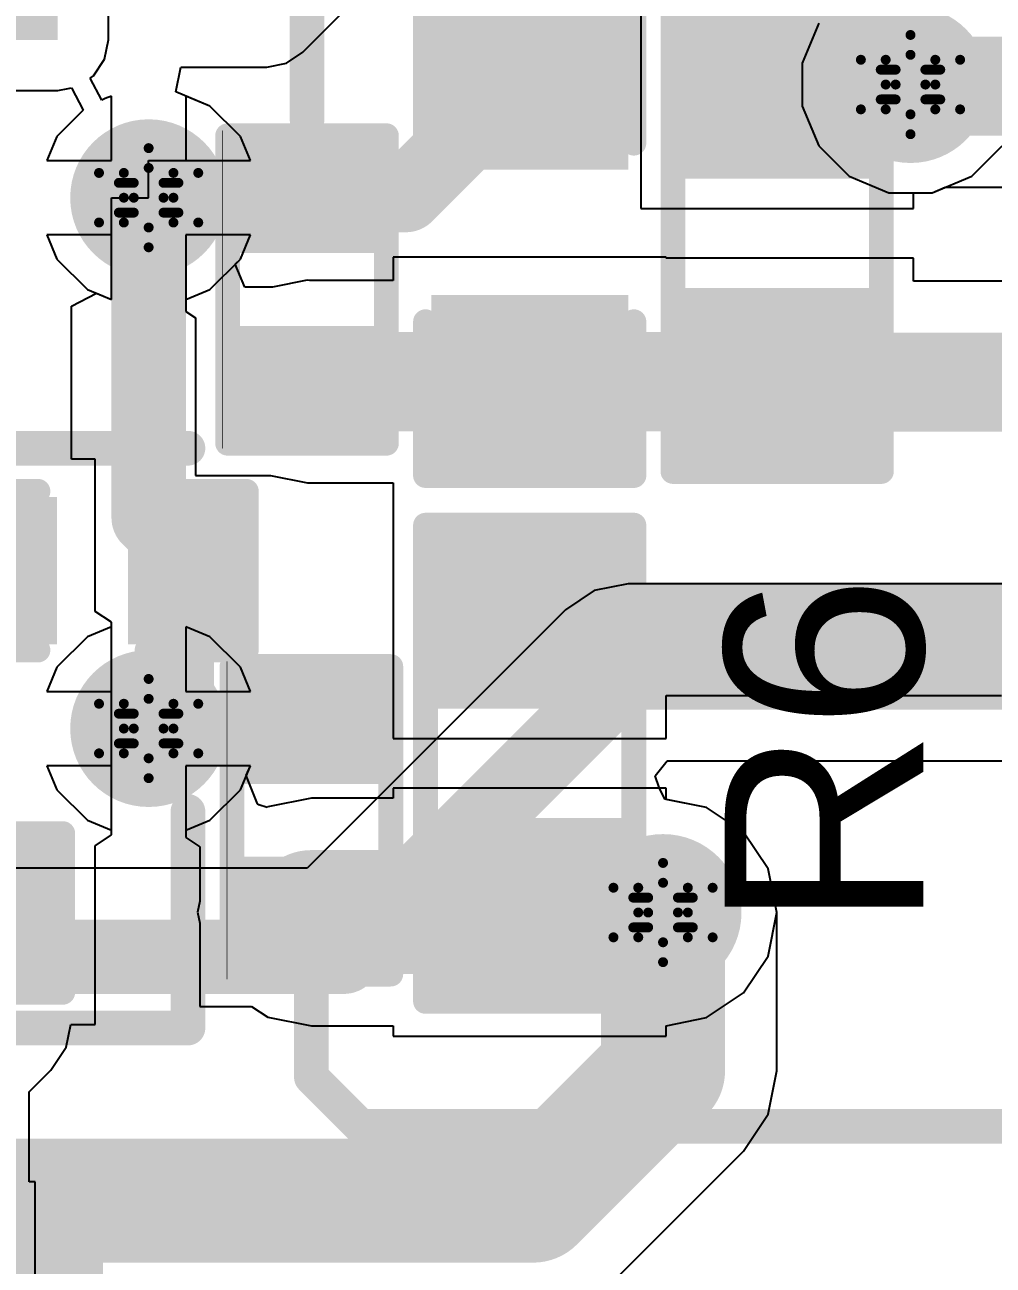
# Model space of a CAD drawing. Header units: inches. Extents: x -18 to 237, y -41 to 211.
# Drawn here: x 31.91 to 36.87, y 98.63 to 104.98 of the extents above; entities that cross this region are included whole.
import ezdxf

# ---------------------------------------------------------------- set-up
doc = ezdxf.new("R2010")
doc.units = ezdxf.units.IN
for name, color, linetype in [('Bottom Layer', 5, 'Continuous'), ('Bottom Solder', 6, 'Continuous'), ('Drill Drawing', 1, 'Continuous'), ('Top Layer', 1, 'Continuous'), ('Top Overlay', 2, 'Continuous'), ('Top Paste', 8, 'Continuous'), ('Top Solder', 216, 'Continuous'), ('Via Holes', 16, 'Continuous')]:
    doc.layers.add(name, color=color, linetype=linetype)
doc.styles.add('Arial', font='', dxfattribs={"height": 0.2})
doc.styles.get('Arial').set_extended_font_data('Arial')

# ---------------------------------------------------------------- blocks, each defined once
blk = doc.blocks.new('C___0603_10')
at = {"layer": 'Top Layer'}
for points in [[(-0.381, 0.4445), (-0.381, -0.4445), (-1.143, -0.4445), (-1.143, 0.4445)], [(1.143, 0.4445), (1.143, -0.4445), (0.381, -0.4445), (0.381, 0.4445)]]:
    blk.add_hatch(color=1, dxfattribs=at).paths.add_polyline_path(points)
at = {"layer": 'Top Paste'}
for points in [[(-0.381, 0.4445), (-0.381, -0.4445), (-1.143, -0.4445), (-1.143, 0.4445)], [(1.143, 0.4445), (1.143, -0.4445), (0.381, -0.4445), (0.381, 0.4445)]]:
    blk.add_hatch(color=8, dxfattribs=at).paths.add_polyline_path(points)
at = {"layer": 'Top Solder'}
for points in [[(-0.321, 0.5045), (-0.321, -0.5045), (-1.203, -0.5045), (-1.203, 0.5045)], [(1.203, 0.5045), (1.203, -0.5045), (0.321, -0.5045), (0.321, 0.5045)]]:
    blk.add_hatch(color=216, dxfattribs=at).paths.add_polyline_path(points)
at = {"layer": 'Top Overlay', "const_width": 0.127}
for points in [[(-1.2446, -0.5334), (-1.2446, 0.5334)], [(-0.4572, 0.5334), (-1.2446, 0.5334)], [(1.2446, 0.5334), (0.4572, 0.5334)], [(1.2446, -0.5334), (1.2446, 0.5334)], [(-0.4572, -0.5334), (-1.2446, -0.5334)], [(1.2446, -0.5334), (0.4572, -0.5334)]]:
    blk.add_lwpolyline(points, dxfattribs=at)
at = {"layer": 'Top Overlay', "const_width": 0.0635}
for points in [[(-1.2764, 0.5334, 1), (-1.2128, 0.5334, 1)], [(-1.2764, 0.5334, 1), (-1.2128, 0.5334, 1)], [(-0.4889, 0.5334, 1), (-0.4254, 0.5334, 1)], [(0.4254, 0.5334, 1), (0.4889, 0.5334, 1)], [(1.2128, 0.5334, 1), (1.2764, 0.5334, 1)], [(1.2128, 0.5334, 1), (1.2764, 0.5334, 1)], [(-1.2764, -0.5334, 1), (-1.2128, -0.5334, 1)], [(-1.2764, -0.5334, 1), (-1.2128, -0.5334, 1)], [(-0.4889, -0.5334, 1), (-0.4254, -0.5334, 1)], [(0.4254, -0.5334, 1), (0.4889, -0.5334, 1)], [(1.2128, -0.5334, 1), (1.2764, -0.5334, 1)], [(1.2128, -0.5334, 1), (1.2764, -0.5334, 1)]]:
    blk.add_lwpolyline(points, format="xyb", close=True, dxfattribs=at)
blk = doc.blocks.new('24_VQFN__5_5_3_5__32')
at = {"layer": 'Top Layer'}
blk.add_hatch(color=1, dxfattribs=at).paths.add_polyline_path([(1.3, -2.11), (2.15, -2.11), (2.15, -2.39), (1.3, -2.39)])
at = {"layer": 'Top Paste'}
blk.add_hatch(color=8, dxfattribs=at).paths.add_polyline_path([(1.3, -2.11), (2.15, -2.11), (2.15, -2.39), (1.3, -2.39)])
at = {"layer": 'Top Solder'}
blk.add_hatch(color=216, dxfattribs=at).paths.add_polyline_path([(1.1984, -2.0084), (2.2516, -2.0084), (2.2516, -2.4916), (1.1984, -2.4916)])
blk = doc.blocks.new('R___0402_65')
at = {"layer": 'Top Layer'}
for points in [[(-0.6985, -0.3175), (-0.6985, 0.3175), (-0.2413, 0.3175), (-0.2413, -0.3175)], [(0.2413, -0.3175), (0.2413, 0.3175), (0.6985, 0.3175), (0.6985, -0.3175)]]:
    blk.add_hatch(color=1, dxfattribs=at).paths.add_polyline_path(points)
at = {"layer": 'Top Paste'}
for points in [[(-0.6985, -0.3175), (-0.6985, 0.3175), (-0.2413, 0.3175), (-0.2413, -0.3175)], [(0.2413, -0.3175), (0.2413, 0.3175), (0.6985, 0.3175), (0.6985, -0.3175)]]:
    blk.add_hatch(color=8, dxfattribs=at).paths.add_polyline_path(points)
at = {"layer": 'Top Solder'}
for points in [[(-0.7535, -0.3725), (-0.7535, 0.3725), (-0.1863, 0.3725), (-0.1863, -0.3725)], [(0.1863, -0.3725), (0.1863, 0.3725), (0.7535, 0.3725), (0.7535, -0.3725)]]:
    blk.add_hatch(color=216, dxfattribs=at).paths.add_polyline_path(points)
at = {"layer": 'Top Overlay'}
for points, const_width in [([(-0.7874, -0.4064), (-0.7874, 0.4064)], 0.127), ([(0.7874, 0.4064), (-0.7874, 0.4064)], 0.127), ([(0.7874, -0.4064), (0.7874, 0.4064)], 0.127), ([(0.7874, -0.4064), (-0.7874, -0.4064)], 0.127), ([(0.8128, -0.4318), (-0.8128, -0.4318)], 0.00323)]:
    blk.add_lwpolyline(points, dxfattribs=dict(at, const_width=const_width))
for points, const_width in [([(-0.8191, 0.4064, 1), (-0.7556, 0.4064, 1)], 0.0635), ([(-0.8191, 0.4064, 1), (-0.7556, 0.4064, 1)], 0.0635), ([(0.7556, 0.4064, 1), (0.8191, 0.4064, 1)], 0.0635), ([(0.7556, 0.4064, 1), (0.8191, 0.4064, 1)], 0.0635), ([(-0.8191, -0.4064, 1), (-0.7556, -0.4064, 1)], 0.0635), ([(-0.8191, -0.4064, 1), (-0.7556, -0.4064, 1)], 0.0635), ([(0.7556, -0.4064, 1), (0.8191, -0.4064, 1)], 0.0635), ([(0.7556, -0.4064, 1), (0.8191, -0.4064, 1)], 0.0635), ([(-0.8136, -0.4318, 1), (-0.812, -0.4318, 1)], 0.00161), ([(0.812, -0.4318, 1), (0.8136, -0.4318, 1)], 0.00161)]:
    blk.add_lwpolyline(points, format="xyb", close=True, dxfattribs=dict(at, const_width=const_width))
blk = doc.blocks.new('R___0603_69')
at = {"layer": 'Top Layer'}
for points in [[(-0.381, 0.4445), (-0.381, -0.4445), (-1.143, -0.4445), (-1.143, 0.4445)], [(1.143, 0.4445), (1.143, -0.4445), (0.381, -0.4445), (0.381, 0.4445)]]:
    blk.add_hatch(color=1, dxfattribs=at).paths.add_polyline_path(points)
at = {"layer": 'Top Paste'}
for points in [[(-0.381, 0.4445), (-0.381, -0.4445), (-1.143, -0.4445), (-1.143, 0.4445)], [(1.143, 0.4445), (1.143, -0.4445), (0.381, -0.4445), (0.381, 0.4445)]]:
    blk.add_hatch(color=8, dxfattribs=at).paths.add_polyline_path(points)
at = {"layer": 'Top Solder'}
for points in [[(-0.2794, 0.5461), (-0.2794, -0.5461), (-1.2446, -0.5461), (-1.2446, 0.5461)], [(1.2446, 0.5461), (1.2446, -0.5461), (0.2794, -0.5461), (0.2794, 0.5461)]]:
    blk.add_hatch(color=216, dxfattribs=at).paths.add_polyline_path(points)
at = {"layer": 'Top Overlay', "const_width": 0.127}
for points in [[(-1.2192, 0.5334), (1.2192, 0.5334)], [(-1.2192, 0.5334), (-1.2192, -0.5334)], [(1.2192, 0.5334), (1.2192, -0.5334)], [(-1.2192, -0.5334), (1.2192, -0.5334)]]:
    blk.add_lwpolyline(points, dxfattribs=at)
at = {"layer": 'Top Overlay', "const_width": 0.0635}
for points in [[(-1.25095, 0.5334, 1), (-1.18745, 0.5334, 1)], [(-1.25095, 0.5334, 1), (-1.18745, 0.5334, 1)], [(1.18745, 0.5334, 1), (1.25095, 0.5334, 1)], [(1.18745, 0.5334, 1), (1.25095, 0.5334, 1)], [(-1.25095, -0.5334, 1), (-1.18745, -0.5334, 1)], [(-1.25095, -0.5334, 1), (-1.18745, -0.5334, 1)], [(1.18745, -0.5334, 1), (1.25095, -0.5334, 1)], [(1.18745, -0.5334, 1), (1.25095, -0.5334, 1)]]:
    blk.add_lwpolyline(points, format="xyb", close=True, dxfattribs=at)
blk = doc.blocks.new('R___0402_74')
at = {"layer": 'Top Layer'}
for points in [[(-0.6985, -0.3175), (-0.6985, 0.3175), (-0.2413, 0.3175), (-0.2413, -0.3175)], [(0.2413, -0.3175), (0.2413, 0.3175), (0.6985, 0.3175), (0.6985, -0.3175)]]:
    blk.add_hatch(color=1, dxfattribs=at).paths.add_polyline_path(points)
at = {"layer": 'Top Paste'}
for points in [[(-0.6985, -0.3175), (-0.6985, 0.3175), (-0.2413, 0.3175), (-0.2413, -0.3175)], [(0.2413, -0.3175), (0.2413, 0.3175), (0.6985, 0.3175), (0.6985, -0.3175)]]:
    blk.add_hatch(color=8, dxfattribs=at).paths.add_polyline_path(points)
at = {"layer": 'Top Solder'}
for points in [[(-0.7535, -0.3725), (-0.7535, 0.3725), (-0.1863, 0.3725), (-0.1863, -0.3725)], [(0.1863, -0.3725), (0.1863, 0.3725), (0.7535, 0.3725), (0.7535, -0.3725)]]:
    blk.add_hatch(color=216, dxfattribs=at).paths.add_polyline_path(points)
at = {"layer": 'Top Overlay'}
for points, const_width in [([(0.7874, 0.4064), (-0.7874, 0.4064)], 0.127), ([(-0.7874, -0.4064), (-0.7874, 0.4064)], 0.127), ([(0.7874, -0.4064), (0.7874, 0.4064)], 0.127), ([(0.7874, -0.4064), (-0.7874, -0.4064)], 0.127), ([(0.8128, -0.4318), (-0.8128, -0.4318)], 0.00323)]:
    blk.add_lwpolyline(points, dxfattribs=dict(at, const_width=const_width))
for points, const_width in [([(-0.8191, 0.4064, 1), (-0.7556, 0.4064, 1)], 0.0635), ([(-0.8191, 0.4064, 1), (-0.7556, 0.4064, 1)], 0.0635), ([(0.7556, 0.4064, 1), (0.8191, 0.4064, 1)], 0.0635), ([(0.7556, 0.4064, 1), (0.8191, 0.4064, 1)], 0.0635), ([(-0.8191, -0.4064, 1), (-0.7556, -0.4064, 1)], 0.0635), ([(-0.8191, -0.4064, 1), (-0.7556, -0.4064, 1)], 0.0635), ([(0.7556, -0.4064, 1), (0.8191, -0.4064, 1)], 0.0635), ([(0.7556, -0.4064, 1), (0.8191, -0.4064, 1)], 0.0635), ([(-0.8136, -0.4318, 1), (-0.812, -0.4318, 1)], 0.00161), ([(0.812, -0.4318, 1), (0.8136, -0.4318, 1)], 0.00161)]:
    blk.add_lwpolyline(points, format="xyb", close=True, dxfattribs=dict(at, const_width=const_width))
blk = doc.blocks.new('R___0603_77')
at = {"layer": 'Top Layer'}
for points in [[(-0.381, 0.4445), (-0.381, -0.4445), (-1.143, -0.4445), (-1.143, 0.4445)], [(1.143, 0.4445), (1.143, -0.4445), (0.381, -0.4445), (0.381, 0.4445)]]:
    blk.add_hatch(color=1, dxfattribs=at).paths.add_polyline_path(points)
at = {"layer": 'Top Paste'}
for points in [[(-0.381, 0.4445), (-0.381, -0.4445), (-1.143, -0.4445), (-1.143, 0.4445)], [(1.143, 0.4445), (1.143, -0.4445), (0.381, -0.4445), (0.381, 0.4445)]]:
    blk.add_hatch(color=8, dxfattribs=at).paths.add_polyline_path(points)
at = {"layer": 'Top Solder'}
for points in [[(-0.2794, 0.5461), (-0.2794, -0.5461), (-1.2446, -0.5461), (-1.2446, 0.5461)], [(1.2446, 0.5461), (1.2446, -0.5461), (0.2794, -0.5461), (0.2794, 0.5461)]]:
    blk.add_hatch(color=216, dxfattribs=at).paths.add_polyline_path(points)
at = {"layer": 'Top Overlay', "const_width": 0.127}
for points in [[(-1.2192, 0.5334), (-1.2192, -0.5334)], [(-1.2192, 0.5334), (1.2192, 0.5334)], [(1.2192, 0.5334), (1.2192, -0.5334)], [(-1.2192, -0.5334), (1.2192, -0.5334)]]:
    blk.add_lwpolyline(points, dxfattribs=at)
at = {"layer": 'Top Overlay', "const_width": 0.0635}
for points in [[(-1.25095, 0.5334, 1), (-1.18745, 0.5334, 1)], [(-1.25095, 0.5334, 1), (-1.18745, 0.5334, 1)], [(1.18745, 0.5334, 1), (1.25095, 0.5334, 1)], [(1.18745, 0.5334, 1), (1.25095, 0.5334, 1)], [(-1.25095, -0.5334, 1), (-1.18745, -0.5334, 1)], [(-1.25095, -0.5334, 1), (-1.18745, -0.5334, 1)], [(1.18745, -0.5334, 1), (1.25095, -0.5334, 1)], [(1.18745, -0.5334, 1), (1.25095, -0.5334, 1)]]:
    blk.add_lwpolyline(points, format="xyb", close=True, dxfattribs=at)
blk = doc.blocks.new('C___0402_151')
at = {"layer": 'Top Layer'}
for points in [[(-0.6985, -0.3175), (-0.6985, 0.3175), (-0.2413, 0.3175), (-0.2413, -0.3175)], [(0.2413, -0.3175), (0.2413, 0.3175), (0.6985, 0.3175), (0.6985, -0.3175)]]:
    blk.add_hatch(color=1, dxfattribs=at).paths.add_polyline_path(points)
at = {"layer": 'Top Paste'}
for points in [[(-0.6985, -0.3175), (-0.6985, 0.3175), (-0.2413, 0.3175), (-0.2413, -0.3175)], [(0.2413, -0.3175), (0.2413, 0.3175), (0.6985, 0.3175), (0.6985, -0.3175)]]:
    blk.add_hatch(color=8, dxfattribs=at).paths.add_polyline_path(points)
at = {"layer": 'Top Solder'}
for points in [[(-0.7585, -0.3775), (-0.7585, 0.3775), (-0.1813, 0.3775), (-0.1813, -0.3775)], [(0.1813, -0.3775), (0.1813, 0.3775), (0.7585, 0.3775), (0.7585, -0.3775)]]:
    blk.add_hatch(color=216, dxfattribs=at).paths.add_polyline_path(points)
at = {"layer": 'Top Overlay', "const_width": 0.127}
for points in [[(-0.7874, -0.4064), (-0.7874, 0.4064)], [(-0.7874, 0.4064), (-0.2794, 0.4064)], [(0.2794, 0.4064), (0.7874, 0.4064)], [(0.7874, -0.4064), (0.7874, 0.4064)], [(-0.7874, -0.4064), (-0.2794, -0.4064)], [(0.2794, -0.4064), (0.7874, -0.4064)]]:
    blk.add_lwpolyline(points, dxfattribs=at)
at = {"layer": 'Top Overlay', "const_width": 0.0635}
for points in [[(-0.8191, 0.4064, 1), (-0.7556, 0.4064, 1)], [(-0.8191, 0.4064, 1), (-0.7556, 0.4064, 1)], [(-0.3111, 0.4064, 1), (-0.2477, 0.4064, 1)], [(0.2477, 0.4064, 1), (0.3111, 0.4064, 1)], [(0.7556, 0.4064, 1), (0.8191, 0.4064, 1)], [(0.7556, 0.4064, 1), (0.8191, 0.4064, 1)], [(-0.8191, -0.4064, 1), (-0.7556, -0.4064, 1)], [(-0.8191, -0.4064, 1), (-0.7556, -0.4064, 1)], [(-0.3111, -0.4064, 1), (-0.2477, -0.4064, 1)], [(0.2477, -0.4064, 1), (0.3111, -0.4064, 1)], [(0.7556, -0.4064, 1), (0.8191, -0.4064, 1)], [(0.7556, -0.4064, 1), (0.8191, -0.4064, 1)]]:
    blk.add_lwpolyline(points, format="xyb", close=True, dxfattribs=at)
blk = doc.blocks.new('C___0402_152')
at = {"layer": 'Top Layer'}
for points in [[(-0.6985, -0.3175), (-0.6985, 0.3175), (-0.2413, 0.3175), (-0.2413, -0.3175)], [(0.2413, -0.3175), (0.2413, 0.3175), (0.6985, 0.3175), (0.6985, -0.3175)]]:
    blk.add_hatch(color=1, dxfattribs=at).paths.add_polyline_path(points)
at = {"layer": 'Top Paste'}
for points in [[(-0.6985, -0.3175), (-0.6985, 0.3175), (-0.2413, 0.3175), (-0.2413, -0.3175)], [(0.2413, -0.3175), (0.2413, 0.3175), (0.6985, 0.3175), (0.6985, -0.3175)]]:
    blk.add_hatch(color=8, dxfattribs=at).paths.add_polyline_path(points)
at = {"layer": 'Top Solder'}
for points in [[(-0.7585, -0.3775), (-0.7585, 0.3775), (-0.1813, 0.3775), (-0.1813, -0.3775)], [(0.1813, -0.3775), (0.1813, 0.3775), (0.7585, 0.3775), (0.7585, -0.3775)]]:
    blk.add_hatch(color=216, dxfattribs=at).paths.add_polyline_path(points)
at = {"layer": 'Top Overlay', "const_width": 0.127}
for points in [[(-0.7874, 0.4064), (-0.7874, -0.4064)], [(-0.2794, 0.4064), (-0.7874, 0.4064)], [(0.7874, 0.4064), (0.2794, 0.4064)], [(0.7874, 0.4064), (0.7874, -0.4064)], [(-0.2794, -0.4064), (-0.7874, -0.4064)], [(0.7874, -0.4064), (0.2794, -0.4064)]]:
    blk.add_lwpolyline(points, dxfattribs=at)
at = {"layer": 'Top Overlay', "const_width": 0.0635}
for points in [[(-0.8191, 0.4064, 1), (-0.7556, 0.4064, 1)], [(-0.8191, 0.4064, 1), (-0.7556, 0.4064, 1)], [(-0.3111, 0.4064, 1), (-0.2477, 0.4064, 1)], [(0.2477, 0.4064, 1), (0.3111, 0.4064, 1)], [(0.7556, 0.4064, 1), (0.8191, 0.4064, 1)], [(0.7556, 0.4064, 1), (0.8191, 0.4064, 1)], [(-0.8191, -0.4064, 1), (-0.7556, -0.4064, 1)], [(-0.8191, -0.4064, 1), (-0.7556, -0.4064, 1)], [(-0.3111, -0.4064, 1), (-0.2477, -0.4064, 1)], [(0.2477, -0.4064, 1), (0.3111, -0.4064, 1)], [(0.7556, -0.4064, 1), (0.8191, -0.4064, 1)], [(0.7556, -0.4064, 1), (0.8191, -0.4064, 1)]]:
    blk.add_lwpolyline(points, format="xyb", close=True, dxfattribs=at)

msp = doc.modelspace()

# ---------------------------------------------------------------- hatches: boundary and pattern name
at = {"layer": 'Bottom Layer'}
msp.add_hatch(color=5, dxfattribs=at).paths.add_polyline_path([(29.2989, 104.905), (32.0802, 104.905), (32.0802, 107.0975), (29.2989, 107.0975)])
h = msp.add_hatch(color=5, dxfattribs=at)
edge = h.paths.add_edge_path()
edge.add_arc((36.4459, 104.6764), 0.3, 0, 360)
h = msp.add_hatch(color=5, dxfattribs=at)
edge = h.paths.add_edge_path()
edge.add_arc((32.5453, 104.097), 0.3, 0, 360)
h = msp.add_hatch(color=5, dxfattribs=at)
edge = h.paths.add_edge_path()
edge.add_arc((32.5453, 101.3788), 0.3, 0, 360)
h = msp.add_hatch(color=5, dxfattribs=at)
edge = h.paths.add_edge_path()
edge.add_arc((35.179, 100.4368), 0.3, 0, 360)
at = {"layer": 'Bottom Solder'}
h = msp.add_hatch(color=6, dxfattribs=at)
edge = h.paths.add_edge_path()
edge.add_arc((36.4459, 104.6764), 0.4016, 0, 360)
h = msp.add_hatch(color=6, dxfattribs=at)
edge = h.paths.add_edge_path()
edge.add_arc((32.5453, 104.097), 0.4016, 0, 360)
h = msp.add_hatch(color=6, dxfattribs=at)
edge = h.paths.add_edge_path()
edge.add_arc((32.5453, 101.3788), 0.4016, 0, 360)
h = msp.add_hatch(color=6, dxfattribs=at)
edge = h.paths.add_edge_path()
edge.add_arc((35.179, 100.4368), 0.4016, 0, 360)
at = {"layer": 'Top Layer'}
h = msp.add_hatch(color=1, dxfattribs=at)
edge = h.paths.add_edge_path()
edge.add_arc((36.4459, 104.6764), 0.3, 0, 360)
h = msp.add_hatch(color=1, dxfattribs=at)
edge = h.paths.add_edge_path()
edge.add_arc((32.5453, 104.097), 0.3, 0, 360)
h = msp.add_hatch(color=1, dxfattribs=at)
edge = h.paths.add_edge_path()
edge.add_arc((32.5453, 101.3788), 0.3, 0, 360)
h = msp.add_hatch(color=1, dxfattribs=at)
edge = h.paths.add_edge_path()
edge.add_arc((35.179, 100.4368), 0.3, 0, 360)
at = {"layer": 'Top Solder'}
h = msp.add_hatch(color=216, dxfattribs=at)
edge = h.paths.add_edge_path()
edge.add_arc((36.4459, 104.6764), 0.4016, 0, 360)
h = msp.add_hatch(color=216, dxfattribs=at)
edge = h.paths.add_edge_path()
edge.add_arc((32.5453, 104.097), 0.4016, 0, 360)
h = msp.add_hatch(color=216, dxfattribs=at)
edge = h.paths.add_edge_path()
edge.add_arc((32.5453, 101.3788), 0.4016, 0, 360)
h = msp.add_hatch(color=216, dxfattribs=at)
edge = h.paths.add_edge_path()
edge.add_arc((35.179, 100.4368), 0.4016, 0, 360)
at = {"layer": 'Via Holes'}
h = msp.add_hatch(color=7, dxfattribs=at)
edge = h.paths.add_edge_path()
edge.add_arc((36.4459, 104.6764), 0.15, 0, 360)
h = msp.add_hatch(color=7, dxfattribs=at)
edge = h.paths.add_edge_path()
edge.add_arc((32.5453, 104.097), 0.15, 0, 360)
h = msp.add_hatch(color=7, dxfattribs=at)
edge = h.paths.add_edge_path()
edge.add_arc((32.5453, 101.3788), 0.15, 0, 360)
h = msp.add_hatch(color=7, dxfattribs=at)
edge = h.paths.add_edge_path()
edge.add_arc((35.179, 100.4368), 0.15, 0, 360)

# ---------------------------------------------------------------- linework, layer by layer
at = {"layer": 'Bottom Layer'}
for p, q in [((32.3392, 104.905), (32.3392, 107.0975)), ((35.9763, 104.9902), (35.8919, 104.7866)), ((32.3195, 104.8059), (32.3392, 104.905)), ((32.2633, 104.7219), (32.3195, 104.8059)), ((35.8919, 104.7866), (35.8919, 104.5662)), ((32.2453, 104.7098), (32.2633, 104.7219)), ((32.3054, 104.5973), (32.2453, 104.7098)), ((29.2989, 104.646), (32.0802, 104.646)), ((32.0802, 104.646), (32.1326, 104.6565)), ((32.1326, 104.6565), (32.1501, 104.6599)), ((32.1501, 104.6599), (32.2099, 104.5451)), ((32.3548, 104.6177), (32.3223, 104.6043)), ((32.3548, 104.2875), (32.3548, 104.6177)), ((32.8591, 104.5666), (32.7358, 104.6177)), ((32.7358, 104.6177), (32.7358, 104.2875)), ((32.3223, 104.6043), (32.3054, 104.5973)), ((33.015, 104.4108), (32.8591, 104.5666)), ((35.8919, 104.5662), (35.9763, 104.3626)), ((32.1983, 104.5334), (32.0756, 104.4108)), ((32.2099, 104.5451), (32.1983, 104.5334)), ((32.0756, 104.4108), (32.0246, 104.2875)), ((33.066, 104.2875), (33.015, 104.4108)), ((35.9763, 104.3626), (36.1321, 104.2067)), ((32.0246, 104.2875), (32.3548, 104.2875)), ((32.7358, 104.2875), (33.066, 104.2875)), ((36.1321, 104.2067), (36.3357, 104.1224)), ((36.3357, 104.1224), (36.5561, 104.1224)), ((36.5561, 104.1224), (36.624, 104.1505)), ((36.624, 104.1505), (38.8837, 104.1505)), ((32.3548, 103.9065), (32.0246, 103.9065)), ((32.0246, 103.9065), (32.0756, 103.7832)), ((32.3548, 103.5762), (32.3548, 103.9065)), ((33.066, 103.9065), (32.7358, 103.9065)), ((32.7358, 103.9065), (32.7358, 103.5762)), ((33.015, 103.7832), (33.066, 103.9065)), ((32.0756, 103.7832), (32.2315, 103.6273)), ((32.8591, 103.6273), (33.015, 103.7832)), ((32.2315, 103.6273), (32.3548, 103.5762)), ((32.7358, 103.5762), (32.8591, 103.6273)), ((34.8265, 102.0852), (34.6795, 101.987)), ((35, 102.1197), (34.8265, 102.0852)), ((38.0028, 102.1197), (35, 102.1197)), ((35, 102.1197), (35, 102.1197)), ((34.6795, 101.987), (33.3562, 100.6637)), ((34.6795, 101.987), (34.6795, 101.987)), ((32.3548, 101.8996), (32.2315, 101.8485)), ((32.3548, 101.5693), (32.3548, 101.8996)), ((32.8591, 101.8485), (32.7358, 101.8996)), ((32.7358, 101.8996), (32.7358, 101.5693)), ((32.2315, 101.8485), (32.0756, 101.6927)), ((33.015, 101.6927), (32.8591, 101.8485)), ((32.0756, 101.6927), (32.0246, 101.5693)), ((33.066, 101.5693), (33.015, 101.6927)), ((32.0246, 101.5693), (32.3548, 101.5693)), ((32.7358, 101.5693), (33.066, 101.5693)), ((32.3548, 101.1883), (32.0246, 101.1883)), ((32.0246, 101.1883), (32.0756, 101.065)), ((32.3548, 100.8581), (32.3548, 101.1883)), ((33.066, 101.1883), (32.7358, 101.1883)), ((32.7358, 101.1883), (32.7358, 100.8581)), ((33.015, 101.065), (33.066, 101.1883)), ((35.1393, 101.1373), (35.1993, 101.2133)), ((35.1993, 101.2133), (38.0028, 101.2133)), ((35.1596, 101.0772), (35.1393, 101.1373)), ((32.0756, 101.065), (32.2315, 100.9092)), ((32.8591, 100.9092), (33.015, 101.065)), ((35.1888, 101.0176), (35.1596, 101.0772)), ((35.402, 100.9752), (35.1888, 101.0176)), ((35.591, 100.8489), (35.402, 100.9752)), ((32.2315, 100.9092), (32.3548, 100.8581)), ((32.7358, 100.8581), (32.8591, 100.9092)), ((35.7173, 100.6598), (35.591, 100.8489)), ((33.3562, 100.6637), (30.1564, 100.6637)), ((35.7617, 100.4368), (35.7173, 100.6598)), ((35.7617, 99.6267), (35.7617, 100.4368)), ((35.7173, 99.4038), (35.7617, 99.6267)), ((35.591, 99.2147), (35.7173, 99.4038)), ((34.9257, 98.5494), (35.591, 99.2147))]:
    msp.add_line(p, q, dxfattribs=at)
for points, const_width in [([(36.4459, 104.6764), (36.4538, 104.6685)], 0.508), ([(36.4538, 104.6685), (38.8837, 104.6685)], 0.508), ([(33.5439, 100.2104), (35, 101.6665)], 0.381), ([(35, 101.6665), (38.333, 101.6665)], 0.381), ([(35.179, 99.6267), (35.179, 100.4368)], 0.635), ([(29.6799, 100.2104), (33.5439, 100.2104)], 0.381), ([(34.5137, 98.9614), (35.179, 99.6267)], 0.635), ([(30.9233, 98.9614), (34.5137, 98.9614)], 0.635)]:
    msp.add_lwpolyline(points, dxfattribs=dict(at, const_width=const_width))
for points, const_width in [([(36.3189, 104.6764, 1), (36.5729, 104.6764, 1)], 0.254), ([(36.3268, 104.6685, 1), (36.5808, 104.6685, 1)], 0.254), ([(36.3268, 104.6685, 1), (36.5808, 104.6685, 1)], 0.254), ([(34.9047, 101.6665, 1), (35.0952, 101.6665, 1)], 0.1905), ([(34.9047, 101.6665, 1), (35.0952, 101.6665, 1)], 0.1905), ([(35.0203, 100.4368, 1), (35.3378, 100.4368, 1)], 0.3175), ([(33.4486, 100.2104, 1), (33.6391, 100.2104, 1)], 0.1905), ([(33.4486, 100.2104, 1), (33.6391, 100.2104, 1)], 0.1905), ([(35.0203, 99.6267, 1), (35.3378, 99.6267, 1)], 0.3175), ([(35.0203, 99.6267, 1), (35.3378, 99.6267, 1)], 0.3175), ([(34.3549, 98.9614, 1), (34.6724, 98.9614, 1)], 0.3175), ([(34.3549, 98.9614, 1), (34.6724, 98.9614, 1)], 0.3175)]:
    msp.add_lwpolyline(points, format="xyb", close=True, dxfattribs=dict(at, const_width=const_width))
at = {"layer": 'Drill Drawing', "const_width": 0.0508}
for points in [[(36.3189, 104.8034), (36.4459, 104.9304)], [(36.4459, 104.9304), (36.5729, 104.8034)], [(36.1919, 104.8034), (36.3189, 104.6764)], [(36.1919, 104.8034), (36.3189, 104.8034)], [(36.3697, 104.7526), (36.4459, 104.8288)], [(36.4459, 104.8288), (36.5221, 104.7526)], [(36.5729, 104.8034), (36.6999, 104.8034)], [(36.5729, 104.6764), (36.6999, 104.8034)], [(36.2935, 104.7526), (36.3697, 104.6764)], [(36.2935, 104.7526), (36.3697, 104.7526)], [(36.5221, 104.7526), (36.5983, 104.7526)], [(36.5221, 104.6764), (36.5983, 104.7526)], [(36.1919, 104.5494), (36.3189, 104.6764)], [(36.2935, 104.6002), (36.3697, 104.6764)], [(36.5221, 104.6764), (36.5983, 104.6002)], [(36.5729, 104.6764), (36.6999, 104.5494)], [(36.2935, 104.6002), (36.3697, 104.6002)], [(36.3697, 104.6002), (36.4459, 104.524)], [(36.4459, 104.524), (36.5221, 104.6002)], [(36.5221, 104.6002), (36.5983, 104.6002)], [(36.1919, 104.5494), (36.3189, 104.5494)], [(36.3189, 104.5494), (36.4459, 104.4224)], [(36.4459, 104.4224), (36.5729, 104.5494)], [(36.5729, 104.5494), (36.6999, 104.5494)], [(32.4183, 104.224), (32.5453, 104.351)], [(32.5453, 104.351), (32.6723, 104.224)], [(32.2913, 104.224), (32.4183, 104.097)], [(32.2913, 104.224), (32.4183, 104.224)], [(32.4691, 104.1732), (32.5453, 104.2494)], [(32.5453, 104.2494), (32.6215, 104.1732)], [(32.6723, 104.224), (32.7993, 104.224)], [(32.6723, 104.097), (32.7993, 104.224)], [(32.3929, 104.1732), (32.4691, 104.097)], [(32.3929, 104.1732), (32.4691, 104.1732)], [(32.6215, 104.1732), (32.6977, 104.1732)], [(32.6215, 104.097), (32.6977, 104.1732)], [(32.2913, 103.97), (32.4183, 104.097)], [(32.3929, 104.0208), (32.4691, 104.097)], [(32.6215, 104.097), (32.6977, 104.0208)], [(32.6723, 104.097), (32.7993, 103.97)], [(32.3929, 104.0208), (32.4691, 104.0208)], [(32.4691, 104.0208), (32.5453, 103.9446)], [(32.5453, 103.9446), (32.6215, 104.0208)], [(32.6215, 104.0208), (32.6977, 104.0208)], [(32.2913, 103.97), (32.4183, 103.97)], [(32.4183, 103.97), (32.5453, 103.843)], [(32.5453, 103.843), (32.6723, 103.97)], [(32.6723, 103.97), (32.7993, 103.97)], [(32.4183, 101.5058), (32.5453, 101.6328)], [(32.5453, 101.6328), (32.6723, 101.5058)], [(32.2913, 101.5058), (32.4183, 101.3788)], [(32.2913, 101.5058), (32.4183, 101.5058)], [(32.4691, 101.455), (32.5453, 101.5312)], [(32.5453, 101.5312), (32.6215, 101.455)], [(32.6723, 101.5058), (32.7993, 101.5058)], [(32.6723, 101.3788), (32.7993, 101.5058)], [(32.3929, 101.455), (32.4691, 101.3788)], [(32.3929, 101.455), (32.4691, 101.455)], [(32.6215, 101.455), (32.6977, 101.455)], [(32.6215, 101.3788), (32.6977, 101.455)], [(32.2913, 101.2518), (32.4183, 101.3788)], [(32.3929, 101.3026), (32.4691, 101.3788)], [(32.6215, 101.3788), (32.6977, 101.3026)], [(32.6723, 101.3788), (32.7993, 101.2518)], [(32.3929, 101.3026), (32.4691, 101.3026)], [(32.4691, 101.3026), (32.5453, 101.2264)], [(32.5453, 101.2264), (32.6215, 101.3026)], [(32.6215, 101.3026), (32.6977, 101.3026)], [(32.2913, 101.2518), (32.4183, 101.2518)], [(32.4183, 101.2518), (32.5453, 101.1248)], [(32.5453, 101.1248), (32.6723, 101.2518)], [(32.6723, 101.2518), (32.7993, 101.2518)], [(35.052, 100.5638), (35.179, 100.6908)], [(35.179, 100.6908), (35.306, 100.5638)], [(35.1028, 100.513), (35.179, 100.5892)], [(35.179, 100.5892), (35.2552, 100.513)], [(34.925, 100.5638), (35.052, 100.4368)], [(34.925, 100.5638), (35.052, 100.5638)], [(35.306, 100.5638), (35.433, 100.5638)], [(35.306, 100.4368), (35.433, 100.5638)], [(35.0266, 100.513), (35.1028, 100.4368)], [(35.0266, 100.513), (35.1028, 100.513)], [(35.2552, 100.513), (35.3314, 100.513)], [(35.2552, 100.4368), (35.3314, 100.513)], [(34.925, 100.3098), (35.052, 100.4368)], [(35.0266, 100.3606), (35.1028, 100.4368)], [(35.2552, 100.4368), (35.3314, 100.3606)], [(35.306, 100.4368), (35.433, 100.3098)], [(35.0266, 100.3606), (35.1028, 100.3606)], [(35.1028, 100.3606), (35.179, 100.2844)], [(35.179, 100.2844), (35.2552, 100.3606)], [(35.2552, 100.3606), (35.3314, 100.3606)], [(34.925, 100.3098), (35.052, 100.3098)], [(35.052, 100.3098), (35.179, 100.1828)], [(35.179, 100.1828), (35.306, 100.3098)], [(35.306, 100.3098), (35.433, 100.3098)]]:
    msp.add_lwpolyline(points, dxfattribs=at)
at = {"layer": 'Drill Drawing', "const_width": 0.0254}
for points in [[(36.4332, 104.9304, 1), (36.4586, 104.9304, 1)], [(36.4332, 104.9304, 1), (36.4586, 104.9304, 1)], [(36.1792, 104.8034, 1), (36.2046, 104.8034, 1)], [(36.1792, 104.8034, 1), (36.2046, 104.8034, 1)], [(36.3062, 104.8034, 1), (36.3316, 104.8034, 1)], [(36.3062, 104.8034, 1), (36.3316, 104.8034, 1)], [(36.4332, 104.8288, 1), (36.4586, 104.8288, 1)], [(36.4332, 104.8288, 1), (36.4586, 104.8288, 1)], [(36.5602, 104.8034, 1), (36.5856, 104.8034, 1)], [(36.5602, 104.8034, 1), (36.5856, 104.8034, 1)], [(36.6872, 104.8034, 1), (36.7126, 104.8034, 1)], [(36.6872, 104.8034, 1), (36.7126, 104.8034, 1)], [(36.2808, 104.7526, 1), (36.3062, 104.7526, 1)], [(36.2808, 104.7526, 1), (36.3062, 104.7526, 1)], [(36.357, 104.7526, 1), (36.3824, 104.7526, 1)], [(36.357, 104.7526, 1), (36.3824, 104.7526, 1)], [(36.5094, 104.7526, 1), (36.5348, 104.7526, 1)], [(36.5094, 104.7526, 1), (36.5348, 104.7526, 1)], [(36.5856, 104.7526, 1), (36.611, 104.7526, 1)], [(36.5856, 104.7526, 1), (36.611, 104.7526, 1)], [(36.3062, 104.6764, 1), (36.3316, 104.6764, 1)], [(36.3062, 104.6764, 1), (36.3316, 104.6764, 1)], [(36.357, 104.6764, 1), (36.3824, 104.6764, 1)], [(36.357, 104.6764, 1), (36.3824, 104.6764, 1)], [(36.5094, 104.6764, 1), (36.5348, 104.6764, 1)], [(36.5094, 104.6764, 1), (36.5348, 104.6764, 1)], [(36.5602, 104.6764, 1), (36.5856, 104.6764, 1)], [(36.5602, 104.6764, 1), (36.5856, 104.6764, 1)], [(36.2808, 104.6002, 1), (36.3062, 104.6002, 1)], [(36.2808, 104.6002, 1), (36.3062, 104.6002, 1)], [(36.357, 104.6002, 1), (36.3824, 104.6002, 1)], [(36.357, 104.6002, 1), (36.3824, 104.6002, 1)], [(36.5094, 104.6002, 1), (36.5348, 104.6002, 1)], [(36.5094, 104.6002, 1), (36.5348, 104.6002, 1)], [(36.5856, 104.6002, 1), (36.611, 104.6002, 1)], [(36.5856, 104.6002, 1), (36.611, 104.6002, 1)], [(36.1792, 104.5494, 1), (36.2046, 104.5494, 1)], [(36.1792, 104.5494, 1), (36.2046, 104.5494, 1)], [(36.3062, 104.5494, 1), (36.3316, 104.5494, 1)], [(36.3062, 104.5494, 1), (36.3316, 104.5494, 1)], [(36.4332, 104.524, 1), (36.4586, 104.524, 1)], [(36.4332, 104.524, 1), (36.4586, 104.524, 1)], [(36.5602, 104.5494, 1), (36.5856, 104.5494, 1)], [(36.5602, 104.5494, 1), (36.5856, 104.5494, 1)], [(36.6872, 104.5494, 1), (36.7126, 104.5494, 1)], [(36.6872, 104.5494, 1), (36.7126, 104.5494, 1)], [(36.4332, 104.4224, 1), (36.4586, 104.4224, 1)], [(36.4332, 104.4224, 1), (36.4586, 104.4224, 1)], [(32.5326, 104.351, 1), (32.558, 104.351, 1)], [(32.5326, 104.351, 1), (32.558, 104.351, 1)], [(32.2786, 104.224, 1), (32.304, 104.224, 1)], [(32.2786, 104.224, 1), (32.304, 104.224, 1)], [(32.4056, 104.224, 1), (32.431, 104.224, 1)], [(32.4056, 104.224, 1), (32.431, 104.224, 1)], [(32.5326, 104.2494, 1), (32.558, 104.2494, 1)], [(32.5326, 104.2494, 1), (32.558, 104.2494, 1)], [(32.6596, 104.224, 1), (32.685, 104.224, 1)], [(32.6596, 104.224, 1), (32.685, 104.224, 1)], [(32.7866, 104.224, 1), (32.812, 104.224, 1)], [(32.7866, 104.224, 1), (32.812, 104.224, 1)], [(32.3802, 104.1732, 1), (32.4056, 104.1732, 1)], [(32.3802, 104.1732, 1), (32.4056, 104.1732, 1)], [(32.4564, 104.1732, 1), (32.4818, 104.1732, 1)], [(32.4564, 104.1732, 1), (32.4818, 104.1732, 1)], [(32.6088, 104.1732, 1), (32.6342, 104.1732, 1)], [(32.6088, 104.1732, 1), (32.6342, 104.1732, 1)], [(32.685, 104.1732, 1), (32.7104, 104.1732, 1)], [(32.685, 104.1732, 1), (32.7104, 104.1732, 1)], [(32.4056, 104.097, 1), (32.431, 104.097, 1)], [(32.4056, 104.097, 1), (32.431, 104.097, 1)], [(32.4564, 104.097, 1), (32.4818, 104.097, 1)], [(32.4564, 104.097, 1), (32.4818, 104.097, 1)], [(32.6088, 104.097, 1), (32.6342, 104.097, 1)], [(32.6088, 104.097, 1), (32.6342, 104.097, 1)], [(32.6596, 104.097, 1), (32.685, 104.097, 1)], [(32.6596, 104.097, 1), (32.685, 104.097, 1)], [(32.3802, 104.0208, 1), (32.4056, 104.0208, 1)], [(32.3802, 104.0208, 1), (32.4056, 104.0208, 1)], [(32.4564, 104.0208, 1), (32.4818, 104.0208, 1)], [(32.4564, 104.0208, 1), (32.4818, 104.0208, 1)], [(32.6088, 104.0208, 1), (32.6342, 104.0208, 1)], [(32.6088, 104.0208, 1), (32.6342, 104.0208, 1)], [(32.685, 104.0208, 1), (32.7104, 104.0208, 1)], [(32.685, 104.0208, 1), (32.7104, 104.0208, 1)], [(32.2786, 103.97, 1), (32.304, 103.97, 1)], [(32.2786, 103.97, 1), (32.304, 103.97, 1)], [(32.4056, 103.97, 1), (32.431, 103.97, 1)], [(32.4056, 103.97, 1), (32.431, 103.97, 1)], [(32.6596, 103.97, 1), (32.685, 103.97, 1)], [(32.6596, 103.97, 1), (32.685, 103.97, 1)], [(32.7866, 103.97, 1), (32.812, 103.97, 1)], [(32.7866, 103.97, 1), (32.812, 103.97, 1)], [(32.5326, 103.9446, 1), (32.558, 103.9446, 1)], [(32.5326, 103.9446, 1), (32.558, 103.9446, 1)], [(32.5326, 103.843, 1), (32.558, 103.843, 1)], [(32.5326, 103.843, 1), (32.558, 103.843, 1)], [(32.5326, 101.6328, 1), (32.558, 101.6328, 1)], [(32.5326, 101.6328, 1), (32.558, 101.6328, 1)], [(32.2786, 101.5058, 1), (32.304, 101.5058, 1)], [(32.2786, 101.5058, 1), (32.304, 101.5058, 1)], [(32.4056, 101.5058, 1), (32.431, 101.5058, 1)], [(32.4056, 101.5058, 1), (32.431, 101.5058, 1)], [(32.5326, 101.5312, 1), (32.558, 101.5312, 1)], [(32.5326, 101.5312, 1), (32.558, 101.5312, 1)], [(32.6596, 101.5058, 1), (32.685, 101.5058, 1)], [(32.6596, 101.5058, 1), (32.685, 101.5058, 1)], [(32.7866, 101.5058, 1), (32.812, 101.5058, 1)], [(32.7866, 101.5058, 1), (32.812, 101.5058, 1)], [(32.3802, 101.455, 1), (32.4056, 101.455, 1)], [(32.3802, 101.455, 1), (32.4056, 101.455, 1)], [(32.4564, 101.455, 1), (32.4818, 101.455, 1)], [(32.4564, 101.455, 1), (32.4818, 101.455, 1)], [(32.6088, 101.455, 1), (32.6342, 101.455, 1)], [(32.6088, 101.455, 1), (32.6342, 101.455, 1)], [(32.685, 101.455, 1), (32.7104, 101.455, 1)], [(32.685, 101.455, 1), (32.7104, 101.455, 1)], [(32.4056, 101.3788, 1), (32.431, 101.3788, 1)], [(32.4056, 101.3788, 1), (32.431, 101.3788, 1)], [(32.4564, 101.3788, 1), (32.4818, 101.3788, 1)], [(32.4564, 101.3788, 1), (32.4818, 101.3788, 1)], [(32.6088, 101.3788, 1), (32.6342, 101.3788, 1)], [(32.6088, 101.3788, 1), (32.6342, 101.3788, 1)], [(32.6596, 101.3788, 1), (32.685, 101.3788, 1)], [(32.6596, 101.3788, 1), (32.685, 101.3788, 1)], [(32.3802, 101.3026, 1), (32.4056, 101.3026, 1)], [(32.3802, 101.3026, 1), (32.4056, 101.3026, 1)], [(32.4564, 101.3026, 1), (32.4818, 101.3026, 1)], [(32.4564, 101.3026, 1), (32.4818, 101.3026, 1)], [(32.6088, 101.3026, 1), (32.6342, 101.3026, 1)], [(32.6088, 101.3026, 1), (32.6342, 101.3026, 1)], [(32.685, 101.3026, 1), (32.7104, 101.3026, 1)], [(32.685, 101.3026, 1), (32.7104, 101.3026, 1)], [(32.2786, 101.2518, 1), (32.304, 101.2518, 1)], [(32.2786, 101.2518, 1), (32.304, 101.2518, 1)], [(32.4056, 101.2518, 1), (32.431, 101.2518, 1)], [(32.4056, 101.2518, 1), (32.431, 101.2518, 1)], [(32.5326, 101.2264, 1), (32.558, 101.2264, 1)], [(32.5326, 101.2264, 1), (32.558, 101.2264, 1)], [(32.6596, 101.2518, 1), (32.685, 101.2518, 1)], [(32.6596, 101.2518, 1), (32.685, 101.2518, 1)], [(32.7866, 101.2518, 1), (32.812, 101.2518, 1)], [(32.7866, 101.2518, 1), (32.812, 101.2518, 1)], [(32.5326, 101.1248, 1), (32.558, 101.1248, 1)], [(32.5326, 101.1248, 1), (32.558, 101.1248, 1)], [(35.1663, 100.6908, 1), (35.1917, 100.6908, 1)], [(35.1663, 100.6908, 1), (35.1917, 100.6908, 1)], [(35.1663, 100.5892, 1), (35.1917, 100.5892, 1)], [(35.1663, 100.5892, 1), (35.1917, 100.5892, 1)], [(34.9123, 100.5638, 1), (34.9377, 100.5638, 1)], [(34.9123, 100.5638, 1), (34.9377, 100.5638, 1)], [(35.0393, 100.5638, 1), (35.0647, 100.5638, 1)], [(35.0393, 100.5638, 1), (35.0647, 100.5638, 1)], [(35.2933, 100.5638, 1), (35.3187, 100.5638, 1)], [(35.2933, 100.5638, 1), (35.3187, 100.5638, 1)], [(35.4203, 100.5638, 1), (35.4457, 100.5638, 1)], [(35.4203, 100.5638, 1), (35.4457, 100.5638, 1)], [(35.0139, 100.513, 1), (35.0393, 100.513, 1)], [(35.0139, 100.513, 1), (35.0393, 100.513, 1)], [(35.0901, 100.513, 1), (35.1155, 100.513, 1)], [(35.0901, 100.513, 1), (35.1155, 100.513, 1)], [(35.2425, 100.513, 1), (35.2679, 100.513, 1)], [(35.2425, 100.513, 1), (35.2679, 100.513, 1)], [(35.3187, 100.513, 1), (35.3441, 100.513, 1)], [(35.3187, 100.513, 1), (35.3441, 100.513, 1)], [(35.0393, 100.4368, 1), (35.0647, 100.4368, 1)], [(35.0393, 100.4368, 1), (35.0647, 100.4368, 1)], [(35.0901, 100.4368, 1), (35.1155, 100.4368, 1)], [(35.0901, 100.4368, 1), (35.1155, 100.4368, 1)], [(35.2425, 100.4368, 1), (35.2679, 100.4368, 1)], [(35.2425, 100.4368, 1), (35.2679, 100.4368, 1)], [(35.2933, 100.4368, 1), (35.3187, 100.4368, 1)], [(35.2933, 100.4368, 1), (35.3187, 100.4368, 1)], [(35.0139, 100.3606, 1), (35.0393, 100.3606, 1)], [(35.0139, 100.3606, 1), (35.0393, 100.3606, 1)], [(35.0901, 100.3606, 1), (35.1155, 100.3606, 1)], [(35.0901, 100.3606, 1), (35.1155, 100.3606, 1)], [(35.2425, 100.3606, 1), (35.2679, 100.3606, 1)], [(35.2425, 100.3606, 1), (35.2679, 100.3606, 1)], [(35.3187, 100.3606, 1), (35.3441, 100.3606, 1)], [(35.3187, 100.3606, 1), (35.3441, 100.3606, 1)], [(34.9123, 100.3098, 1), (34.9377, 100.3098, 1)], [(34.9123, 100.3098, 1), (34.9377, 100.3098, 1)], [(35.0393, 100.3098, 1), (35.0647, 100.3098, 1)], [(35.0393, 100.3098, 1), (35.0647, 100.3098, 1)], [(35.1663, 100.2844, 1), (35.1917, 100.2844, 1)], [(35.1663, 100.2844, 1), (35.1917, 100.2844, 1)], [(35.2933, 100.3098, 1), (35.3187, 100.3098, 1)], [(35.2933, 100.3098, 1), (35.3187, 100.3098, 1)], [(35.4203, 100.3098, 1), (35.4457, 100.3098, 1)], [(35.4203, 100.3098, 1), (35.4457, 100.3098, 1)], [(35.1663, 100.1828, 1), (35.1917, 100.1828, 1)], [(35.1663, 100.1828, 1), (35.1917, 100.1828, 1)]]:
    msp.add_lwpolyline(points, format="xyb", close=True, dxfattribs=at)
at = {"layer": 'Top Layer'}
for p, q in [((35.0647, 105.0572), (35.0647, 104.0414)), ((33.3343, 104.8419), (33.5449, 105.0524)), ((33.2503, 104.7857), (33.3343, 104.8419)), ((32.6844, 104.639), (32.7096, 104.766)), ((32.7096, 104.766), (33.1512, 104.766)), ((33.1512, 104.766), (33.2503, 104.7857)), ((32.8591, 104.5666), (32.6844, 104.639)), ((33.015, 104.4108), (32.8591, 104.5666)), ((33.066, 104.2875), (33.015, 104.4108)), ((36.7597, 104.2067), (36.9156, 104.3626)), ((32.5453, 104.097), (32.5453, 104.2875)), ((32.5453, 104.2875), (33.066, 104.2875)), ((36.5561, 104.1224), (36.7597, 104.2067)), ((36.4617, 104.0414), (36.4617, 104.1224)), ((36.4617, 104.1224), (36.5561, 104.1224)), ((32.3548, 103.5762), (32.3548, 104.097)), ((32.3548, 104.097), (32.5453, 104.097)), ((35.0647, 104.0414), (36.4617, 104.0414)), ((33.066, 103.9065), (32.7358, 103.9065)), ((32.7358, 103.9065), (32.7358, 103.515)), ((33.015, 103.7832), (33.066, 103.9065)), ((32.9889, 103.7571), (33.015, 103.7832)), ((35.1948, 103.7922), (33.7978, 103.7922)), ((33.7978, 103.7922), (33.7978, 103.6727)), ((35.1948, 103.7874), (35.1948, 103.7922)), ((36.4617, 103.7874), (35.1948, 103.7874)), ((36.4617, 103.6704), (36.4617, 103.7874)), ((33.0375, 103.6398), (32.9889, 103.7571)), ((33.3563, 103.6751), (33.1786, 103.6398)), ((33.3683, 103.6727), (33.3563, 103.6751)), ((33.7978, 103.6727), (33.3683, 103.6727)), ((37.8552, 103.6704), (36.4617, 103.6704)), ((32.1507, 103.5422), (32.2777, 103.6082)), ((32.2777, 103.6082), (32.3548, 103.5762)), ((33.1786, 103.6398), (33.0375, 103.6398)), ((32.1507, 102.7587), (32.1507, 103.5422)), ((32.7358, 103.515), (32.7848, 103.4822)), ((32.7848, 103.4822), (32.7848, 102.6746)), ((32.2707, 102.7587), (32.1507, 102.7587)), ((32.2707, 101.979), (32.2707, 102.7587)), ((32.7848, 102.6746), (33.1689, 102.6746)), ((33.1689, 102.6746), (33.3587, 102.6368)), ((33.3587, 102.6368), (33.7978, 102.6368)), ((33.7978, 102.6368), (33.7978, 101.328)), ((32.3548, 101.9229), (32.2707, 101.979)), ((32.3548, 101.3788), (32.3548, 101.9229)), ((32.8591, 101.8485), (32.7358, 101.8996)), ((32.7358, 101.8996), (32.7358, 101.5693)), ((33.015, 101.6927), (32.8591, 101.8485)), ((33.066, 101.5693), (33.015, 101.6927)), ((32.7358, 101.5693), (33.066, 101.5693)), ((35.1948, 101.328), (35.1948, 101.5487)), ((35.1948, 101.5487), (36.9118, 101.5487)), ((32.3548, 100.8348), (32.3548, 101.3788)), ((33.7978, 101.328), (35.1948, 101.328)), ((33.066, 101.1883), (32.7358, 101.1883)), ((32.7358, 101.1883), (32.7358, 100.8211)), ((33.0452, 101.1381), (33.066, 101.1883)), ((33.1033, 100.993), (33.0452, 101.1381)), ((35.1948, 101.074), (33.7978, 101.074)), ((33.7978, 101.074), (33.7978, 101.0217)), ((35.1948, 101.0164), (35.1948, 101.074)), ((33.1099, 100.9876), (33.1033, 100.993)), ((33.3787, 101.0217), (33.1557, 100.9774)), ((33.7978, 101.0217), (33.3787, 101.0217)), ((35.402, 100.9752), (35.1948, 101.0164)), ((33.1527, 100.9754), (33.1099, 100.9876)), ((33.1557, 100.9774), (33.1527, 100.9754)), ((35.591, 100.8489), (35.402, 100.9752)), ((32.2707, 100.7786), (32.3548, 100.8348)), ((32.7358, 100.8211), (32.8072, 100.7734)), ((35.7173, 100.6598), (35.591, 100.8489)), ((32.2707, 99.8631), (32.2707, 100.7786)), ((32.8072, 100.7734), (32.8072, 100.4953)), ((35.7617, 100.4368), (35.7173, 100.6598)), ((32.8072, 100.4953), (32.796, 100.439)), ((32.796, 100.439), (32.8072, 100.3828)), ((35.7173, 100.2138), (35.7617, 100.4368)), ((32.8072, 100.3828), (32.8072, 99.9564)), ((35.591, 100.0248), (35.7173, 100.2138)), ((35.402, 99.8985), (35.591, 100.0248)), ((32.8072, 99.9564), (33.0723, 99.9564)), ((33.0723, 99.9564), (33.1557, 99.9007)), ((32.1231, 99.7475), (32.1461, 99.8631)), ((32.1461, 99.8631), (32.2707, 99.8631)), ((33.1557, 99.9007), (33.3787, 99.8564)), ((33.3787, 99.8564), (33.7978, 99.8564)), ((33.7978, 99.8564), (33.7978, 99.804)), ((35.1948, 99.8573), (35.402, 99.8985)), ((35.1948, 99.804), (35.1948, 99.8573)), ((33.7978, 99.804), (35.1948, 99.804)), ((32.0445, 99.6298), (32.1231, 99.7475)), ((31.9329, 99.5182), (32.0445, 99.6298)), ((32.0445, 99.6298), (32.0445, 99.6298)), ((31.9329, 99.0572), (31.9329, 99.5182)), ((31.9643, 99.0572), (31.9329, 99.0572)), ((31.9643, 97.9741), (31.9643, 99.0572))]:
    msp.add_line(p, q, dxfattribs=at)
for points, const_width in [([(35.7632, 104.6764), (36.4459, 104.6764)], 0.508), ([(33.8622, 104.1106), (34.4328, 104.6812)], 0.381), ([(34.4328, 104.6812), (34.4963, 104.6812)], 0.3048), ([(33.3699, 104.1106), (33.8622, 104.1106)], 0.381), ([(32.5453, 102.4587), (32.5453, 104.097)], 0.381), ([(32.5453, 104.097), (33.3563, 104.097)], 0.381), ([(33.3563, 104.097), (33.3699, 104.1106)], 0.3048), ([(33.3563, 103.1572), (33.3587, 103.1548)], 0.508), ([(33.3587, 103.1548), (34.4963, 103.1548)], 0.508), ([(34.4963, 103.1548), (35.7608, 103.1548)], 0.508), ([(35.7608, 103.1548), (35.7632, 103.1524)], 0.508), ([(35.7632, 103.1524), (37.8552, 103.1524)], 0.508), ([(32.5453, 102.4587), (32.7173, 102.2867)], 0.381), ([(32.7173, 102.1988), (32.7173, 102.2867)], 0.381), ([(32.6898, 102.1491), (32.7279, 102.1872)], 0.381), ([(32.6898, 101.5826), (32.6898, 102.1491)], 0.381), ([(34.4963, 101.963), (37.0834, 101.963)], 0.3048), ([(32.5453, 101.4381), (32.6898, 101.5826)], 0.381), ([(32.5453, 101.3788), (32.5453, 101.4381)], 0.381), ([(32.5453, 101.3788), (33.3787, 101.3788)], 0.381), ([(33.3787, 100.439), (34.4963, 100.439)], 0.635), ([(34.4963, 100.439), (34.4985, 100.4368)], 0.635), ([(34.4985, 100.4368), (35.179, 100.4368)], 0.635)]:
    msp.add_lwpolyline(points, dxfattribs=dict(at, const_width=const_width))
for points, const_width in [([(35.6362, 104.6764, 1), (35.8902, 104.6764, 1)], 0.254), ([(36.3189, 104.6764, 1), (36.5729, 104.6764, 1)], 0.254), ([(34.3376, 104.6812, 1), (34.5281, 104.6812, 1)], 0.1905), ([(34.3566, 104.6812, 1), (34.509, 104.6812, 1)], 0.1524), ([(34.4201, 104.6812, 1), (34.5725, 104.6812, 1)], 0.1524), ([(33.2747, 104.1106, 1), (33.4652, 104.1106, 1)], 0.1905), ([(33.767, 104.1106, 1), (33.9575, 104.1106, 1)], 0.1905), ([(33.767, 104.1106, 1), (33.9575, 104.1106, 1)], 0.1905), ([(32.4501, 104.097, 1), (32.6406, 104.097, 1)], 0.1905), ([(32.4501, 104.097, 1), (32.6406, 104.097, 1)], 0.1905), ([(33.2611, 104.097, 1), (33.4516, 104.097, 1)], 0.1905), ([(33.2801, 104.097, 1), (33.4325, 104.097, 1)], 0.1524), ([(33.2937, 104.1106, 1), (33.4461, 104.1106, 1)], 0.1524), ([(33.2293, 103.1572, 1), (33.4833, 103.1572, 1)], 0.254), ([(33.2317, 103.1548, 1), (33.4857, 103.1548, 1)], 0.254), ([(33.2317, 103.1548, 1), (33.4857, 103.1548, 1)], 0.254), ([(34.3693, 103.1548, 1), (34.6233, 103.1548, 1)], 0.254), ([(34.3693, 103.1548, 1), (34.6233, 103.1548, 1)], 0.254), ([(35.6338, 103.1548, 1), (35.8878, 103.1548, 1)], 0.254), ([(35.6338, 103.1548, 1), (35.8878, 103.1548, 1)], 0.254), ([(35.6362, 103.1524, 1), (35.8902, 103.1524, 1)], 0.254), ([(35.6362, 103.1524, 1), (35.8902, 103.1524, 1)], 0.254), ([(32.4501, 102.4587, 1), (32.6406, 102.4587, 1)], 0.1905), ([(32.4501, 102.4587, 1), (32.6406, 102.4587, 1)], 0.1905), ([(32.6221, 102.2867, 1), (32.8126, 102.2867, 1)], 0.1905), ([(32.6221, 102.2867, 1), (32.8126, 102.2867, 1)], 0.1905), ([(32.6221, 102.1988, 1), (32.8126, 102.1988, 1)], 0.1905), ([(32.5946, 102.1491, 1), (32.7851, 102.1491, 1)], 0.1905), ([(32.5946, 102.1491, 1), (32.7851, 102.1491, 1)], 0.1905), ([(32.6327, 102.1872, 1), (32.8232, 102.1872, 1)], 0.1905), ([(34.4201, 101.963, 1), (34.5725, 101.963, 1)], 0.1524), ([(32.5946, 101.5826, 1), (32.7851, 101.5826, 1)], 0.1905), ([(32.5946, 101.5826, 1), (32.7851, 101.5826, 1)], 0.1905), ([(32.4501, 101.4381, 1), (32.6406, 101.4381, 1)], 0.1905), ([(32.4501, 101.4381, 1), (32.6406, 101.4381, 1)], 0.1905), ([(32.4501, 101.3788, 1), (32.6406, 101.3788, 1)], 0.1905), ([(32.4501, 101.3788, 1), (32.6406, 101.3788, 1)], 0.1905), ([(33.2835, 101.3788, 1), (33.474, 101.3788, 1)], 0.1905), ([(33.22, 100.439, 1), (33.5375, 100.439, 1)], 0.3175), ([(34.3376, 100.439, 1), (34.6551, 100.439, 1)], 0.3175), ([(34.3376, 100.439, 1), (34.6551, 100.439, 1)], 0.3175), ([(34.3398, 100.4368, 1), (34.6573, 100.4368, 1)], 0.3175), ([(34.3398, 100.4368, 1), (34.6573, 100.4368, 1)], 0.3175), ([(35.0203, 100.4368, 1), (35.3378, 100.4368, 1)], 0.3175)]:
    msp.add_lwpolyline(points, format="xyb", close=True, dxfattribs=dict(at, const_width=const_width))
at = {"layer": 'Top Overlay', "const_width": 0.1778}
for points in [[(33.3563, 104.498), (33.3563, 105.2545)], [(29.337, 102.8143), (32.7464, 102.8143)], [(32.7464, 99.8452), (32.7464, 100.9543)], [(33.3787, 99.5933), (33.3787, 100.0692)], [(30.2406, 99.8452), (32.7464, 99.8452)], [(33.3787, 99.5933), (33.6296, 99.3424)], [(33.6296, 99.3424), (37.1633, 99.3424)]]:
    msp.add_lwpolyline(points, dxfattribs=at)
at = {"layer": 'Top Overlay', "const_width": 0.0889}
for points in [[(33.3119, 104.498, 1), (33.4008, 104.498, 1)], [(32.702, 102.8143, 1), (32.7909, 102.8143, 1)], [(32.702, 100.9543, 1), (32.7909, 100.9543, 1)], [(33.3343, 100.0692, 1), (33.4232, 100.0692, 1)], [(32.702, 99.8452, 1), (32.7909, 99.8452, 1)], [(32.702, 99.8452, 1), (32.7909, 99.8452, 1)], [(33.3343, 99.5933, 1), (33.4232, 99.5933, 1)], [(33.3343, 99.5933, 1), (33.4232, 99.5933, 1)], [(33.5852, 99.3424, 1), (33.6741, 99.3424, 1)], [(33.5852, 99.3424, 1), (33.6741, 99.3424, 1)]]:
    msp.add_lwpolyline(points, format="xyb", close=True, dxfattribs=at)

# ---------------------------------------------------------------- block references
for name, p, rotation in [('C___0603_10', (34.4963, 103.9192), 270), ('R___0603_69', (35.7632, 103.9144), 90), ('R___0402_65', (33.3563, 103.6271), 270), ('R___0603_77', (34.4963, 101.201), 90), ('R___0402_74', (33.3787, 100.9089), 270), ('C___0402_152', (31.3182, 100.4346), 180), ('24_VQFN__5_5_3_5__32', (29.8203, 96.6532), 90)]:
    msp.add_blockref(name, p, dxfattribs=dict(rotation=rotation))
msp.add_blockref('C___0402_151', (32.258, 102.1872))

# ---------------------------------------------------------------- texts
at = {"layer": 'Top Overlay', "style": 'Arial'}
msp.add_text('R6', height=1.016, rotation=90, dxfattribs=at).set_placement((36.511, 100.3501))

doc.saveas('drawing.dxf')
